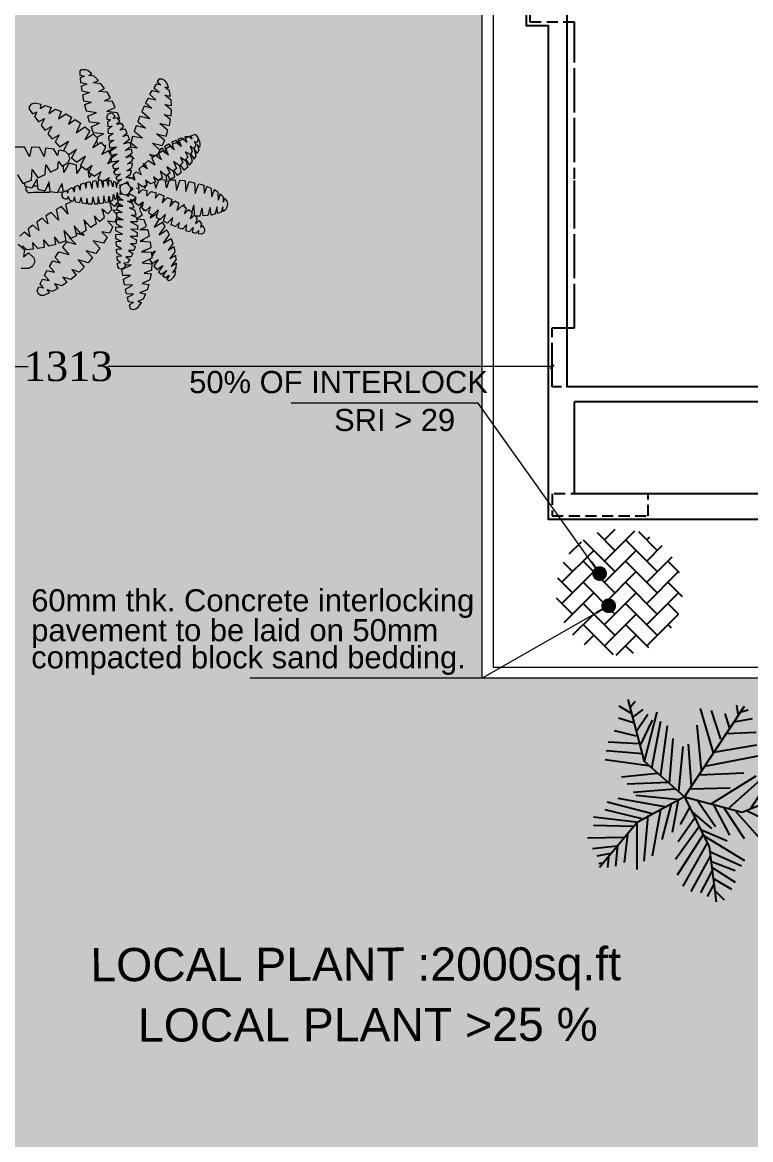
# Model space of a CAD drawing. Header units: centimetres. Extents: x 7997 to 116674, y 1017 to 13844.
# Drawn here: x 25352 to 26339, y 9904 to 11420 of the extents above; entities that cross this region are included whole.
import ezdxf
from ezdxf.enums import TextEntityAlignment as Align

# ---------------------------------------------------------------- set-up
doc = ezdxf.new("R2010")
doc.units = ezdxf.units.CM
doc.header["$LTSCALE"] = 200
doc.header["$PDMODE"] = 2
doc.linetypes.add('A-106-Typical Floor Plan$0$HIDDEN', pattern=[0.375, 0.25, -0.125])
doc.linetypes.add('DASHED2', pattern=[0.375, 0.25, -0.125])
for name, color, linetype in [('Border 100x200', 2, 'Continuous'), ('DIM', 11, 'Continuous'), ('LINES', 7, 'Continuous')]:
    doc.layers.add(name, color=color, linetype=linetype)
for name, color, linetype, lineweight in [('FURNITURE', 251, 'Continuous', 5), ('HAT', 8, 'Continuous', 9), ('TEXT', 6, 'Continuous', 18), ('WALL', 3, 'Continuous', 25)]:
    doc.layers.add(name, color=color, linetype=linetype, lineweight=lineweight)
doc.styles.add('ARIAL', font='arial.ttf', dxfattribs={"width": 0.8, "height": 150})
doc.styles.add('T1', font='times.ttf')
doc.styles.add('T2', font='')
doc.styles.get('T2').set_extended_font_data('Elisia')
doc.dimstyles.new('NORMAL', dxfattribs={"dimtxt": 18, "dimasz": 5, "dimexe": 5, "dimexo": 5, "dimgap": 1, "dimtad": 0, "dimdec": 0, "dimdsep": 46, "dimtxsty": 'T2', "dimblk1": 'OBLIQUE', "dimblk2": 'OBLIQUE', "dimsah": 1, "dimcen": 0.09, "dimclrd": 4, "dimclre": 4, "dimclrt": 6, "dimadec": 0, "dimazin": 0, "dimtfac": 1, "dimtdec": 0, "dimtofl": 0, "dimtmove": 1, "dimatfit": 2, "dimldrblk": 'OPEN30', "dimfxl": 0, "dimtolj": 1, "dimtzin": 0, "dimlwd": 5, "dimlwe": 5, "dimarcsym": 0})

# ---------------------------------------------------------------- blocks, each defined once
blk = doc.blocks.new('01-PLOT LAYOUT-selattin')
at = {"layer": 'Defpoints', "color": 0, "linetype": 'DASHED2'}
blk.add_lwpolyline([(3121, 3589.9), (3121, 2304.9), (3151, 2304.9), (3151, 2174.9), (3021, 2174.9), (3021, 2204.9), (2809, 2204.9), (2809, 2044.4), (2393, 2044.4), (2393, 2349.9), (2081, 2349.9), (2081, 2429.9), (2111, 2429.9), (2111, 2844.9)], dxfattribs=at)
blk = doc.blocks.new('04-ROOF FLOOR PLAN-selattin', base_point=(33235.9, 25629.3))
at = {"layer": 'WALL', "ltscale": 150}
for points in [[(33240.9, 25387.3), (33240.9, 24079.3), (32160.9, 24079.3), (32160.9, 24749.3), (32130.9, 24749.3), (32130.9, 24849.3), (32140.9, 24849.3), (32140.9, 24939.3), (32130.9, 24939.3), (32130.9, 25039.3), (32160.9, 25039.3), (32160.9, 25524.3), (32750.9, 25524.3), (32750.9, 25634.3), (33240.9, 25634.3), (33240.9, 25467.3)], [(32785.9, 24114.3), (32785.9, 24259.3), (32185.9, 24259.3), (32185.9, 24774.3), (32155.9, 24774.3), (32155.9, 24824.3), (32165.9, 24824.3), (32165.9, 24964.3), (32155.9, 24964.3), (32155.9, 25014.3), (32185.9, 25014.3), (32185.9, 25499.3), (32775.9, 25499.3), (32775.9, 25609.3), (33215.9, 25609.3), (33215.9, 25467.3)], [(32765.9, 24114.3), (32195.9, 24114.3), (32195.9, 24239.3)], [(32765.9, 24114.3), (32765.9, 24239.3), (32195.9, 24239.3)]]:
    blk.add_lwpolyline(points, dxfattribs=at)
at = {"layer": 'WALL', "color": 8, "linetype": 'A-106-Typical Floor Plan$0$HIDDEN', "ltscale": 0.3}
blk.add_lwpolyline([(33205.9, 25499.3), (33205.9, 25499.3), (33205.9, 25499.3), (33205.9, 25499.3), (33205.9, 25499.3), (33205.9, 25499.3), (33205.9, 24214.3), (33235.9, 24214.3), (33235.9, 24084.3), (33105.9, 24084.3), (33105.9, 24114.3), (32785.9, 24114.3), (32785.9, 24259.3), (32165.9, 24259.3), (32165.9, 24339.3), (32195.9, 24339.3), (32195.9, 24754.3), (32135.9, 24754.3), (32135.9, 24844.3), (32145.9, 24844.3), (32145.9, 24944.3), (32135.9, 24944.3), (32135.9, 25034.3), (32195.9, 25034.3)], dxfattribs=at)
blk.add_lwpolyline([(32295.9, 24114.3), (32165.9, 24114.3), (32165.9, 24084.3), (32295.9, 24084.3)], close=True, dxfattribs=at)
blk = doc.blocks.new('_OBLIQUE')
at = {"color": 0, "linetype": 'ByBlock'}
blk.add_line((-0.5, -0.5), (0.5, 0.5), dxfattribs=at)
blk = doc.blocks.new('*D1456')
at = {"layer": 'Defpoints', "color": 0, "transparency": 16777216}
for p in [(24757.4, 10965.4), (26070.4, 10965.4), (24757.4, 10953.1)]:
    blk.add_point(p, dxfattribs=at)
at = {"layer": 'DIM', "color": 4, "lineweight": 5, "transparency": 16777216}
for p, q in [((24757.4, 10960.4), (24757.4, 10948.1)), ((26070.4, 10960.4), (26070.4, 10948.1)), ((24757.4, 10953.1), (25359.7, 10953.1)), ((26070.4, 10953.1), (25468, 10953.1))]:
    blk.add_line(p, q, dxfattribs=at)
at = {"layer": 'DIM', "color": 4, "lineweight": 5, "transparency": 16777216, "xscale": 5, "yscale": 5, "zscale": 5, "rotation": 180}
blk.add_blockref('_OBLIQUE', (24757.4, 10953.1), dxfattribs=at)
at = {"layer": 'DIM', "color": 4, "lineweight": 5, "transparency": 16777216, "xscale": 5, "yscale": 5, "zscale": 5}
blk.add_blockref('_OBLIQUE', (26070.4, 10953.1), dxfattribs=at)
at = {"layer": 'DIM', "color": 6, "transparency": 16777216, "insert": (25413.9, 10953.1), "char_height": 40, "attachment_point": 5, "style": 'T1'}
blk.add_mtext('\\A1;1313', dxfattribs=at)
blk = doc.blocks.new('_Open30')
at = {"color": 0, "linetype": 'ByBlock', "lineweight": -2}
for p, q in [((-1, 0.27), (0, 0)), ((0, 0), (-1, -0.27)), ((0, 0), (-1, 0))]:
    blk.add_line(p, q, dxfattribs=at)
blk = doc.blocks.new('DOT')
at = {"color": 0, "linetype": 'ByBlock'}
blk.add_line((-0.5, 0), (-1, 0), dxfattribs=at)
at = {"color": 0, "linetype": 'ByBlock', "const_width": 0.5}
blk.add_lwpolyline([(-0.25, 0, 1), (0.25, 0, 1)], format="xyb", close=True, dxfattribs=at)
blk = doc.blocks.new('t4p')
at = {"color": 6, "linetype": 'ByBlock'}
for p, q in [((109, 115.2), (107.7, 110.5)), ((113.9, 115.7), (109, 115.2)), ((109.6, 118.1), (110.6, 121.9)), ((113.9, 115.7), (109.6, 118.1)), ((110.6, 121.9), (113, 123)), ((113, 123), (116.2, 122.4)), ((116.2, 122.4), (119.1, 120.3)), ((118.4, 114.9), (122.1, 115.8)), ((123.8, 112.4), (118.4, 114.9)), ((119.1, 120.3), (122.1, 115.8)), ((17, 106.1), (16, 103.5)), ((16, 103.5), (17.8, 99.3)), ((17, 106.1), (19.7, 107.7)), ((19.7, 107.7), (23.2, 107.9)), ((28.2, 105.8), (23.2, 107.9)), ((26.2, 102.5), (28.2, 105.8)), ((31.7, 104), (26.2, 102.5)), ((37.2, 101), (31.7, 104)), ((107, 107), (105.8, 102.1)), ((114.1, 107.4), (107, 107)), ((107.7, 110.5), (114.1, 107.4)), ((120.5, 106.2), (126.3, 107)), ((127.8, 103.1), (120.5, 106.2)), ((126.3, 107), (123.8, 112.4)), ((129.7, 97.6), (127.8, 103.1)), ((17.8, 99.3), (22.4, 100.2)), ((22.4, 100.2), (19.2, 96.3)), ((19.2, 96.3), (21.6, 91.4)), ((21.6, 91.4), (28.3, 93)), ((28.3, 93), (23.5, 87.8)), ((33.7, 96.3), (37.2, 101)), ((41.1, 98.6), (33.7, 96.3)), ((46.3, 95.2), (41.1, 98.6)), ((42.3, 89.5), (46.3, 95.2)), ((50.3, 92.1), (42.3, 89.5)), ((55.8, 87.6), (50.3, 92.1)), ((105, 97.9), (103.8, 92.1)), ((103.8, 92.1), (111.1, 88.5)), ((112.9, 98.3), (105, 97.9)), ((105.8, 102.1), (112.9, 98.3)), ((122.8, 96.5), (129.7, 97.6)), ((130.7, 93), (122.8, 96.5)), ((132, 86.8), (130.7, 93)), ((146.5, 91.1), (144, 89.1)), ((150.5, 88.6), (146.5, 91.1)), ((147.9, 92.4), (149.9, 93.8)), ((150.5, 88.6), (147.9, 92.4)), ((149.9, 93.8), (152, 92.9)), ((154.4, 90.7), (152, 92.9)), ((-0.3, 80.1), (7.6, 80.3)), ((7.6, 80.3), (11.8, 77.9)), ((23.5, 87.8), (26.1, 82.8)), ((26.1, 82.8), (33.8, 84.4)), ((33.8, 84.4), (28.6, 78.7)), ((51.3, 82), (55.8, 87.6)), ((59, 84.7), (51.3, 82)), ((57.8, 72.2), (64.1, 79.7)), ((64.1, 79.7), (59, 84.7)), ((99.7, 81.1), (98.2, 79.3)), ((101.9, 81.7), (99.7, 81.1)), ((104.1, 80.9), (101.9, 81.7)), ((103.3, 88.4), (102.3, 82.2)), ((102.3, 82.2), (112, 77.5)), ((111.1, 88.5), (103.3, 88.4)), ((106.5, 77.8), (104.1, 80.9)), ((124.8, 86), (132, 86.8)), ((132.4, 82.9), (124.8, 86)), ((132.9, 76.5), (132.4, 82.9)), ((134.9, 78.8), (137.7, 82.3)), ((137.7, 82.3), (144.1, 78.2)), ((139.7, 84.7), (142.2, 87.3)), ((144.1, 78.2), (139.7, 84.7)), ((142.2, 87.3), (147.9, 83.5)), ((144, 89.1), (147.9, 83.5)), ((157.2, 80.9), (153.8, 85.5)), ((153.8, 85.5), (156.9, 83.8)), ((156.1, 87.8), (154.4, 90.7)), ((156.9, 83.8), (156.1, 87.8)), ((157.5, 76.2), (157.2, 80.9)), ((2.4, 68.6), (7.4, 64.7)), ((3.3, 61.3), (2.4, 68.6)), ((7.4, 64.7), (12.8, 69.7)), ((13.7, 74), (11.8, 77.9)), ((12.8, 69.7), (13.7, 74)), ((28.6, 78.7), (32, 73)), ((32, 73), (39.7, 74.9)), ((39.7, 74.9), (34.4, 69.6)), ((34.4, 69.6), (38.2, 63.9)), ((68.1, 75.2), (57.8, 72.2)), ((66, 62.9), (72.6, 69.9)), ((72.6, 69.9), (68.1, 75.2)), ((102, 68.3), (97.3, 65.6)), ((97.8, 72.9), (97.5, 68.7)), ((97.5, 68.7), (102, 68.3)), ((101.1, 75), (97.8, 72.9)), ((98.2, 79.3), (97.9, 75.6)), ((97.9, 75.6), (101.1, 75)), ((104.2, 75.8), (106.5, 77.8)), ((108, 75.6), (104.2, 75.8)), ((105.7, 77.1), (112, 77.5)), ((106.4, 69.4), (110.3, 72.1)), ((111.7, 69.5), (106.4, 69.4)), ((110.3, 72.1), (108, 75.6)), ((113.4, 66), (111.7, 69.5)), ((122.9, 75.5), (132.9, 76.5)), ((132.7, 71), (122.9, 75.5)), ((130.4, 72.3), (133.2, 76.4)), ((130.6, 72), (130.4, 72.3)), ((132.4, 64.9), (132.7, 71)), ((136.4, 63.4), (132.6, 69)), ((133.2, 76.4), (139.4, 72.2)), ((139.4, 72.2), (134.9, 78.8)), ((156.4, 64.4), (151.3, 71.2)), ((151.3, 71.2), (157, 68.1)), ((157.3, 72.8), (152.6, 79)), ((152.6, 79), (157.5, 76.2)), ((157, 68.1), (157.3, 72.8)), ((-2.9, 55.8), (3.3, 61.3)), ((5.7, 61.6), (1.5, 57.4)), ((1.5, 57.4), (1.5, 59.7)), ((12.3, 61), (5.7, 61.6)), ((11.7, 54.2), (12.3, 61)), ((11.7, 54.2), (17, 60.3)), ((23.3, 59.3), (17, 60.3)), ((22.6, 51.5), (23.3, 59.3)), ((22.6, 51.5), (28.3, 58.1)), ((35, 56.4), (28.3, 58.1)), ((38.2, 63.9), (48.5, 66.5)), ((41.9, 59.1), (48.5, 66.5)), ((46, 53.6), (41.9, 59.1)), ((75.8, 65.9), (66, 62.9)), ((73.3, 53), (79.9, 60.4)), ((79.9, 60.4), (75.8, 65.9)), ((96.8, 58.2), (96.6, 53.8)), ((102.1, 61.1), (96.8, 58.2)), ((97.3, 65.6), (96.9, 61.6)), ((96.9, 61.6), (102.1, 61.1)), ((100.2, 60), (100.3, 61.2)), ((109, 62.9), (113.4, 66)), ((114.6, 63), (109, 62.9)), ((110.2, 62.9), (110.2, 63.7)), ((111.2, 56), (116, 58.9)), ((116, 58.9), (114.6, 63)), ((122.5, 64.3), (132.4, 64.9)), ((132, 60.2), (122.5, 64.3)), ((125.5, 64), (125.7, 64.5)), ((125.5, 64), (126.5, 62.6)), ((131.3, 54.1), (132, 60.2)), ((132.4, 65.8), (136.4, 63.4)), ((154.4, 56.1), (149.4, 62.7)), ((149.4, 62.7), (155.3, 59.2)), ((155.3, 59.2), (156.4, 64.4)), ((-1.3, 47.5), (3.5, 43.3)), ((3.5, 43.3), (8.7, 48.1)), ((7.1, 40.4), (8.7, 48.1)), ((33.8, 48.4), (35, 56.4)), ((39, 55), (33.8, 48.4)), ((45.4, 52.7), (39, 55)), ((43.5, 42), (45.4, 52.7)), ((43.5, 42), (50.7, 50.4)), ((55.8, 56.6), (46, 53.6)), ((55.8, 56.6), (49.2, 49.5)), ((49.2, 49.5), (49.6, 49.1)), ((56.4, 47.7), (50.7, 50.4)), ((53.9, 37.3), (56.4, 47.7)), ((64, 47.3), (55.7, 44.8)), ((61.9, 44.7), (64, 47.3)), ((83.6, 55.4), (73.3, 53)), ((82.1, 43.7), (87.4, 49.2)), ((87.4, 49.2), (83.6, 55.4)), ((96.5, 51), (96.4, 46.6)), ((96.4, 46.6), (103.3, 46.4)), ((101.7, 53.5), (96.5, 51)), ((103.3, 46.4), (96.5, 42.9)), ((96.6, 53.8), (101.7, 53.5)), ((99.7, 52.6), (99.7, 53.6)), ((102.3, 46.4), (102.9, 46.2)), ((110.9, 48.5), (117.5, 52.2)), ((117.9, 48.6), (110.9, 48.5)), ((116.6, 56.3), (111.2, 56)), ((117.5, 52.2), (116.6, 56.3)), ((118.2, 44.6), (117.9, 48.6)), ((121, 53.4), (131.3, 54.1)), ((130.4, 48.6), (121, 53.4)), ((124, 51.8), (122.8, 53.5)), ((128.8, 42.1), (130.4, 48.6)), ((131.4, 55.6), (131.4, 55.7)), ((131.4, 55.7), (131.6, 55.5)), ((131.6, 55.5), (131.4, 55.6)), ((131.4, 55.2), (131.6, 55.5)), ((140.3, 47.1), (148.3, 42.1)), ((140.3, 47.1), (146.5, 38.7)), ((150.7, 46.9), (144.4, 55.7)), ((144.4, 55.7), (152.6, 51.1)), ((148.3, 42.1), (150.7, 46.9)), ((152.6, 51.1), (154.4, 56.1)), ((174.1, 44.7), (177.9, 45.6)), ((177.9, 45.6), (180.8, 42.9)), ((183.5, 46.7), (180.3, 46.2)), ((180.3, 46.2), (180.8, 42.9)), ((185.5, 45.7), (183.5, 46.7)), ((186.7, 43.7), (185.5, 45.7)), ((11.9, 36.5), (7.1, 40.4)), ((17.9, 42), (11.9, 36.5)), ((16, 33.5), (17.9, 42)), ((27.3, 35.3), (21.6, 29.5)), ((25.2, 27.2), (27.3, 35.3)), ((60.7, 45.4), (53.9, 37.3)), ((66.2, 42.3), (60.7, 45.4)), ((63.8, 31.5), (66.2, 42.3)), ((71.1, 39.4), (63.8, 31.5)), ((64.4, 34.6), (67.6, 35.6)), ((76.5, 35.6), (71.1, 39.4)), ((74.3, 27.4), (76.5, 35.6)), ((89.8, 45.3), (82.1, 43.7)), ((88, 32.6), (93.2, 38.6)), ((93.2, 38.6), (89.8, 45.3)), ((96.5, 42.9), (96.5, 38.8)), ((96.5, 38.8), (103.2, 39)), ((96.6, 35.7), (103.2, 39)), ((96.9, 31.7), (96.6, 35.7)), ((99.5, 37.2), (99.5, 38.9)), ((111.4, 33.8), (118.3, 37.4)), ((111.5, 41.3), (118.2, 44.6)), ((118.3, 41.5), (111.5, 41.3)), ((111.7, 41.3), (111.6, 41.3)), ((118.3, 37.4), (118.3, 41.5)), ((128.8, 42.1), (120.9, 41.9)), ((120.9, 41.9), (127.6, 38.1)), ((122.7, 40.8), (123.6, 42)), ((127.6, 38.1), (125.3, 31.7)), ((135.5, 39.3), (143.8, 34.2)), ((140.7, 30.9), (135.5, 39.3)), ((146.5, 38.7), (143.8, 34.2)), ((149, 35.2), (144.8, 33.1)), ((154.5, 29.7), (149, 35.2)), ((157.2, 38.9), (152.8, 37.1)), ((152.8, 37.1), (154.5, 29.7)), ((161.1, 34.6), (157.2, 38.9)), ((164.2, 41.6), (159.8, 40.1)), ((159.8, 40.1), (161.1, 34.6)), ((168.4, 37.3), (164.2, 41.6)), ((167.4, 42.8), (171.3, 43.8)), ((168.4, 37.3), (167.4, 42.8)), ((171.3, 43.8), (175.2, 39.9)), ((175.2, 39.9), (174.1, 44.7)), ((179.1, 30.5), (177.5, 35.8)), ((177.5, 35.8), (181.1, 32.7)), ((181.1, 32.7), (183.5, 36.1)), ((183.5, 36.1), (182.5, 40)), ((185, 38.2), (182.5, 40)), ((186.7, 41.3), (185, 38.2)), ((186.7, 41.3), (186.7, 43.7)), ((21.6, 29.5), (16, 33.5)), ((30.8, 23.6), (25.2, 27.2)), ((38.2, 31.5), (30.8, 23.6)), ((35.8, 20.7), (38.2, 31.5)), ((48.1, 25.7), (41.4, 17.6)), ((48.1, 25.7), (45.7, 15.4)), ((74.3, 27.4), (79.8, 33.2)), ((76.9, 30.1), (75.4, 31.6)), ((79.8, 33.2), (84.8, 28.8)), ((84.8, 28.8), (82.7, 20.3)), ((82.7, 20.3), (88.3, 25.6)), ((84.6, 22), (83.4, 23.3)), ((88, 32.6), (95.7, 33.6)), ((88.3, 25.6), (92.4, 21.2)), ((93.6, 21.6), (97.3, 26)), ((95.7, 33.6), (97.8, 28.5)), ((103.8, 31.8), (96.9, 31.7)), ((97, 28.1), (103.8, 31.8)), ((97.5, 24.1), (97, 28.1)), ((102.8, 24.4), (97.5, 24.1)), ((102.8, 24.4), (97.7, 21.6)), ((101.6, 31.8), (99.4, 31.3)), ((99.4, 31.3), (99.5, 29.5)), ((101.1, 24.3), (101.9, 23.9)), ((118.1, 33.7), (111.4, 33.8)), ((117.6, 29.4), (112.3, 26.9)), ((112.3, 26.9), (117.2, 26.7)), ((117.2, 26.7), (116.1, 22.3)), ((117.6, 29.4), (118.1, 33.7)), ((117.7, 30.5), (123.4, 26.8)), ((125.3, 31.7), (117.8, 31.1)), ((120.5, 21.1), (123.4, 26.8)), ((129.7, 24.2), (133.9, 27)), ((131.4, 18.6), (129.7, 24.2)), ((131.5, 29.8), (137.8, 25.7)), ((131.5, 29.8), (133.3, 26.6)), ((133.9, 27), (139.6, 21.7)), ((137.6, 29.1), (141.7, 31.5)), ((139.6, 21.7), (137.6, 29.1)), ((138.3, 26.4), (137.8, 25.7)), ((141.7, 31.5), (146.9, 26.1)), ((144.8, 33.1), (146.9, 26.1)), ((168.1, 20.2), (166.3, 25.8)), ((170.5, 22), (166.3, 25.8)), ((166.7, 25.3), (166.7, 24.6)), ((174, 25.1), (170.5, 22)), ((174, 25.1), (172.2, 30.9)), ((176.4, 27.4), (172.2, 30.9)), ((175.9, 17.2), (173.3, 24.5)), ((176.8, 27.9), (175.9, 17.2)), ((179.1, 30.5), (176.4, 27.4)), ((176.9, 28.1), (182.1, 28.2)), ((182.1, 28.2), (184.5, 20.1)), ((185.2, 28.2), (184.5, 20.1)), ((190, 27.7), (185.2, 28.2)), ((192.6, 19.6), (190, 27.7)), ((193.4, 27.4), (192.6, 19.6)), ((197.3, 26.4), (193.4, 27.4)), ((199.6, 19), (197.3, 26.4)), ((200, 25.8), (199.6, 19)), ((203.5, 24.5), (200, 25.8)), ((205.3, 19.2), (203.5, 24.5)), ((205.6, 23.7), (205.3, 19.2)), ((208.2, 22.2), (205.6, 23.7)), ((41.4, 17.6), (35.8, 20.7)), ((45.7, 15.4), (51.4, 12.6)), ((48, 7.6), (49.4, 11.4)), ((53.2, 12.6), (49.4, 11.4)), ((54.4, 7.9), (53.2, 12.6)), ((55.9, 13.3), (54.4, 7.9)), ((59.5, 14.1), (55.9, 13.3)), ((60.9, 8.7), (59.5, 14.1)), ((60.9, 8.7), (62.4, 14.6)), ((66.2, 15.2), (62.4, 14.6)), ((67.2, 9.7), (66.2, 15.2)), ((66.6, 12.8), (67.8, 14.3)), ((67.8, 14.3), (67, 10.3)), ((68.4, 15.4), (67.2, 9.7)), ((67.8, 14.3), (68.2, 14.8)), ((68.1, 14.2), (67.8, 14.3)), ((72, 15.6), (68.4, 15.4)), ((73.1, 8.1), (72, 15.6)), ((74, 12.1), (72.3, 12.7)), ((73.1, 8.1), (74.8, 15.6)), ((78, 15.4), (74.8, 15.6)), ((78.7, 8), (78, 15.4)), ((78.3, 11.1), (79.6, 12)), ((80.4, 15.2), (78.7, 8)), ((83.5, 14.7), (80.4, 15.2)), ((84.3, 7), (83.5, 14.7)), ((86.1, 14.3), (84.3, 7)), ((89.1, 13.5), (86.1, 14.3)), ((89.1, 13.5), (89.5, 7.6)), ((89.3, 10.9), (90.5, 13.4)), ((89.5, 7.6), (90.9, 12.9)), ((92.4, 21.2), (90.5, 13.4)), ((90.5, 13.4), (95.3, 18)), ((91.4, 14.2), (90.9, 14.9)), ((90.9, 12.9), (93.6, 11.7)), ((98.9, 22.2), (93.6, 21.6)), ((93.6, 11.7), (94.1, 5.6)), ((95.3, 18), (98.9, 13.3)), ((96.2, 16.8), (99.8, 16.1)), ((97.7, 21.6), (98.3, 17.7)), ((98.9, 13), (97.9, 7.4)), ((98.3, 17.7), (103.6, 17.8)), ((103.6, 17.8), (98.7, 14.8)), ((98.7, 14.8), (99.2, 11.4)), ((98.9, 13.3), (98.9, 13.2)), ((99.2, 11.4), (104.1, 11.5)), ((99.7, 11.4), (99.5, 11.2)), ((99.6, 9), (104.1, 11.5)), ((99.8, 15.5), (99.7, 17.7)), ((103.4, 11.5), (103.7, 11.3)), ((113.6, 15.2), (108.5, 12.7)), ((108.5, 12.7), (112.4, 12.4)), ((116.1, 22.3), (110.5, 19.6)), ((110.5, 19.6), (115.1, 19.1)), ((112.4, 12.4), (111.5, 10.6)), ((111.5, 10.6), (113.2, 12)), ((114.7, 10.9), (112, 14.4)), ((112.4, 20.5), (112.8, 20.4)), ((113.2, 12), (117.2, 8.9)), ((115.1, 19.1), (113.6, 15.2)), ((116.2, 13.4), (114.7, 10.9)), ((119.7, 17.2), (116, 14.2)), ((116, 14.2), (117.2, 8.9)), ((117.4, 15.4), (117.4, 15.4)), ((124.3, 13.7), (119.7, 17.2)), ((122.9, 14.7), (120.5, 21.2)), ((122.8, 19.4), (127, 22.5)), ((124.3, 13.7), (122.8, 19.4)), ((125.3, 21.2), (124.7, 22.4)), ((124.7, 22.4), (125.9, 21.7)), ((127, 22.5), (131.4, 18.6)), ((143.8, 14.6), (149.3, 9.1)), ((145.4, 7.4), (143.8, 14.6)), ((144.9, 13.5), (144.1, 13.2)), ((145, 9.2), (145.8, 12.5)), ((156.7, 12.9), (151.5, 18.3)), ((153.5, 11.2), (151.5, 18.3)), ((155.5, 14), (152.7, 14)), ((160.7, 15.3), (156.7, 12.9)), ((160.7, 15.3), (158.6, 22.6)), ((164.2, 17.5), (158.6, 22.6)), ((168.1, 20.2), (164.2, 17.5)), ((166.2, 16.2), (165.5, 18.3)), ((166.3, 18.9), (166.2, 16.2)), ((200.3, 4.2), (200.5, 12.1)), ((202.7, 5.9), (200.5, 12.1)), ((205.7, 8.7), (205.9, 14.4)), ((207.4, 10.4), (205.9, 14.4)), ((209.4, 13), (207.4, 10.4)), ((209.5, 19.5), (208.2, 22.2)), ((209.4, 13), (210, 16.1)), ((210, 16.1), (209.5, 19.5)), ((5.3, 1.3), (7.2, 3.2)), ((5.3, 1.3), (5.3, -1.4)), ((7.2, 3.2), (9.9, 3.2)), ((9.9, 3.2), (10.3, 3.2)), ((10.3, 3.2), (12.7, 3)), ((12.7, 3), (15.7, 3.1)), ((15.7, 3.1), (19.4, 3)), ((16.4, -10.3), (17.3, 0.3)), ((24.3, 1.9), (17.3, 0.3)), ((19.4, 3), (23.8, 3.1)), ((23.8, 3.1), (28.8, 2.9)), ((29, -7.5), (24.3, 1.9)), ((28.8, 2.9), (29.7, 2.8)), ((29.7, 2.8), (29, -7.5)), ((36.8, 3.9), (29.7, 2.8)), ((41.8, -5.7), (36.8, 3.9)), ((37.3, 2.9), (40.7, 3)), ((40.7, 3), (42.9, 2.9)), ((41.6, 5.2), (41.7, 7.6)), ((41.6, 5.2), (42.8, 3.1)), ((41.7, 7.6), (43.2, 9.5)), ((41.8, -5.7), (42.9, 3)), ((42.8, 3.1), (46.2, 1.3)), ((46.8, 10.7), (43.2, 9.5)), ((46.2, 1.3), (47.7, 4.2)), ((48, 7.6), (46.8, 10.7)), ((47.7, 4.2), (48.6, 0.3)), ((48.6, 0.3), (52.3, -1.4)), ((52.3, -1.4), (54.1, 3)), ((54.4, -2), (53.2, 0.7)), ((54.4, 1), (53.3, 1)), ((53.9, 2.7), (54.1, 2.7)), ((54.9, -2.5), (54.1, 3)), ((58.3, -3.9), (60.3, 1.2)), ((60.3, 1.2), (61.1, -4.8)), ((79.2, 10.3), (78.4, 10.6)), ((84.6, 8.3), (84.1, 8.5)), ((89.7, 8.4), (89.4, 8.2)), ((94.1, 5.6), (95.4, 10.8)), ((95.4, 10.8), (97.6, 9.3)), ((97.6, 9.3), (98, 3.8)), ((97.9, 7.4), (97.7, 7)), ((99.6, 8.8), (97.9, 7.4)), ((98, 3.8), (99.1, 8.3)), ((98.4, 7.8), (98, 7.9)), ((99.5, 11.2), (98.5, 10.5)), ((99.1, 8.3), (99.8, 7.6)), ((99.5, 11.2), (103.4, 11.2)), ((99.8, 7.6), (99.6, 9)), ((100.9, 9.7), (99.9, 9.4)), ((99.9, 9.4), (99.9, 9.1)), ((100.4, 9.5), (101.3, 10.2)), ((101, 5.7), (101.3, 2.6)), ((103.6, 5.6), (101, 5.7)), ((101.8, 4.9), (101, 4.7)), ((101.3, 2.6), (101, -0.8)), ((101.1, 4.1), (103.6, 5.6)), ((101.3, 10.2), (101.4, 10)), ((101.3, 2.6), (102, 5.6)), ((102.5, 4.9), (102, 5.6)), ((102.3, 5.1), (103.1, 5.3)), ((103.1, 5.3), (103.2, 5.6)), ((103.6, 5.6), (106.7, 6.4)), ((109.5, 8), (106.7, 6.4)), ((106.7, 6.4), (109.1, 5.9)), ((107.2, 6.7), (110, 5)), ((109.1, 5.9), (108.9, 5.6)), ((110, 5), (109.5, 8)), ((117.2, 8.9), (110, 5)), ((110, 5), (111.7, 2.1)), ((111.5, -1.7), (111.8, 1.3)), ((111.6, -1.1), (111.7, 2.1)), ((111.7, 2.1), (114.2, 0)), ((111.9, 1.9), (111.7, 1.7)), ((111.8, 1.3), (111.7, 1.3)), ((114.7, 10.9), (114.6, 10.9)), ((114.6, 10.9), (114.7, 10.9)), ((114.8, 10.8), (114.7, 11.1)), ((115.6, 10.2), (116.8, 10.8)), ((120.2, 0.2), (117.8, -0.2)), ((123.8, 0.9), (119.7, 4.8)), ((120.2, 0.2), (119.7, 4.8)), ((123.8, 0.9), (128.6, 1.9)), ((126, 0), (125.4, -2.5)), ((127.3, -3.1), (126, 0)), ((128.1, 7.3), (128.6, 1.9)), ((132.5, 2.9), (128.1, 7.3)), ((132.5, 2.9), (137.6, 4.4)), ((136.6, 9.9), (140.6, 5.5)), ((137.6, 4.4), (136.6, 9.9)), ((140.6, 5.5), (145.4, 7.4)), ((149.3, 9.1), (153.5, 11.2)), ((156.9, -8.6), (158.2, 2.3)), ((158.2, 2.3), (161.8, -8.1)), ((167.3, -7.5), (167.9, 3.2)), ((167.9, 3.2), (171.3, -6.8)), ((176.6, -5.7), (177.4, 5.4)), ((177.4, 5.4), (181.2, -4.6)), ((186.2, -3), (186.4, 5.5)), ((189.2, -1.9), (186.4, 5.5)), ((193.7, 0.2), (189.2, -1.9)), ((193.7, 0.2), (194, 8.9)), ((196.8, 1.8), (194, 8.9)), ((200.3, 4.2), (196.8, 1.8)), ((205.7, 8.7), (202.7, 5.9)), ((-3.2, -14.9), (2, -5.9)), ((2, -5.9), (10.9, -9.2)), ((3.9, -6.7), (4, -3)), ((11.1, -1), (4, -3)), ((5.3, -1.4), (6.3, -2.4)), ((10.9, -9.2), (11.7, -20)), ((16.4, -10.3), (11.1, -1)), ((12.7, -3.2), (12.3, -3.2)), ((15.7, -3), (12.7, -3.2)), ((17, -3.1), (15.7, -3)), ((26.8, -3.1), (28.8, -3.1)), ((28.8, -3.1), (29.3, -3.1)), ((40.7, -2.8), (40.3, -2.8)), ((40.3, -2.9), (42, -2.9)), ((42.2, -2.9), (40.7, -2.8)), ((42, -2.9), (42.2, -2.9)), ((54, -1.4), (54.5, -1.3)), ((54.4, -2), (54.6, -0.5)), ((54.9, -2.5), (58.3, -3.9)), ((61.1, -4.8), (64.8, -6.1)), ((64.8, -6.1), (66.5, -0.7)), ((66.5, -0.7), (67, -6.6)), ((67, -6.6), (70.4, -7.5)), ((70.4, -7.5), (72.5, -0.2)), ((72.5, -0.2), (73.3, -7.9)), ((73.3, -7.9), (76.4, -8.4)), ((76.4, -8.4), (78.1, -1.2)), ((78.8, -8.6), (78.1, -1.2)), ((81.1, -8.7), (78.6, -10.3)), ((78.6, -10.3), (81.7, -17.7)), ((82, -8.7), (78.8, -8.6)), ((83.7, -1.3), (82, -8.7)), ((83.6, -7.2), (82.1, -8.1)), ((82.3, -7.1), (84.3, -6.5)), ((83.9, -3.2), (82.8, -5.1)), ((83.6, -7.2), (84.5, -7.8)), ((83.7, -1.3), (84.6, -8.8)), ((84.6, -8.8), (87.7, -8.6)), ((85.8, -8.7), (89.9, -11.4)), ((87.7, -8.6), (88.8, -2.8)), ((89.9, -11.4), (88, -7)), ((88.6, -4), (88.9, -3.8)), ((89.5, -8.4), (88.8, -2.8)), ((89.3, -11), (89.7, -10.9)), ((92.3, -7.7), (89.5, -8.4)), ((93.5, -1.9), (92.3, -7.7)), ((93.7, -2.9), (93.4, -2.7)), ((94.3, -7.3), (93.5, -1.9)), ((96.6, -6.4), (94.3, -7.3)), ((97.6, -1), (96.6, -6.4)), ((96.9, -4.8), (100, -8.2)), ((97.9, -8.7), (96.9, -11.7)), ((97.6, -1), (98.1, -5.7)), ((97.9, -8.7), (102.7, -9.6)), ((98.1, -5.7), (99, -5.2)), ((98.6, -6.5), (99, -5.2)), ((102.7, -9.6), (98.6, -6.5)), ((100, -8.2), (99.4, -9)), ((99.9, -7.5), (100, -8.2)), ((100, -8.2), (100.2, -7.7)), ((100, -8.2), (101.8, -8.9)), ((100.4, -9.2), (100, -8.2)), ((100.4, -3.7), (101, -0.8)), ((100.4, -3.7), (102.9, -4)), ((102.9, -4), (100.7, -2.2)), ((101, -0.8), (101.3, -3.8)), ((101.3, -3.8), (101.4, -3.8)), ((101.4, -3.8), (102, -3.3)), ((102.3, -9.3), (102.4, -9.4)), ((102.4, -9.4), (102.5, -9.4)), ((102.7, -3.8), (102.6, -4)), ((105.9, -5.3), (102.9, -4)), ((108.3, -5.2), (105.9, -5.3)), ((105.9, -5.3), (108.6, -7.2)), ((109.4, -4.3), (106.4, -5.7)), ((108.7, -6.4), (106.6, -5.6)), ((108.3, -5.2), (108.2, -4.9)), ((108.6, -7.2), (109.4, -4.3)), ((109.3, -4.6), (109.2, -4.4)), ((111.5, -1.7), (109.4, -4.3)), ((110.8, -11.7), (110.1, -10)), ((110.1, -10), (111.7, -11.5)), ((114.2, 0), (111.5, -1.7)), ((111.5, -1.2), (111.6, -1.1)), ((111.7, -11.5), (116.1, -9)), ((114.7, -12.4), (113.4, -10.5)), ((114.2, -13.9), (116.1, -9)), ((120.1, -0.8), (117.8, -0.2)), ((119, -5.2), (120.1, -0.8)), ((123.7, -1.9), (119, -5.2)), ((128.3, -3.4), (123.7, -1.9)), ((127, -8.6), (128.3, -3.4)), ((132, -4.8), (127, -8.6)), ((127.9, -4.7), (128.9, -7.1)), ((136.9, -6.9), (132, -4.8)), ((135.1, -12), (136.9, -6.9)), ((139.8, -8.3), (135.1, -12)), ((135.7, -6.4), (137.2, -0.3)), ((136.7, -2.3), (138.1, -2.8)), ((137.2, -0.3), (140.3, -8.5)), ((144.2, -10.7), (139.8, -8.3)), ((140.2, -8.2), (140.2, -8.6)), ((146.9, -8.8), (140.3, -8.5)), ((141.6, -8.6), (141.2, -9.2)), ((141.7, -17.6), (144.2, -10.7)), ((148.2, -0.8), (146.9, -8.8)), ((148.7, -7), (147.2, -6.4)), ((147.5, -13.1), (148.7, -7)), ((150.8, -8.8), (148.2, -0.8)), ((152.4, -9), (149.2, -13.9)), ((150.8, -8.8), (156.9, -8.6)), ((156.4, -11.3), (152.4, -9)), ((154.9, -17.8), (156.4, -11.3)), ((167.3, -7.5), (161.8, -8.1)), ((171.3, -6.8), (176.6, -5.7)), ((181.2, -4.6), (186.2, -3)), ((11.7, -20), (17.3, -11.5)), ((17.3, -11.5), (24.8, -14.8)), ((24.8, -14.8), (25.6, -24.8)), ((25.6, -24.8), (30.3, -17.2)), ((30.3, -17.2), (37.6, -21)), ((37.6, -21), (38.5, -28.1)), ((44, -16.9), (43.4, -24.1)), ((49.4, -26.2), (44, -16.9)), ((57.2, -15.9), (56.8, -24.1)), ((61.4, -22.7), (57.2, -15.9)), ((66.2, -19.4), (60.9, -23.4)), ((62.3, -22.4), (61.4, -22.7)), ((66.2, -19.4), (72.8, -24.2)), ((68.7, -20), (67.6, -20.4)), ((69.5, -11.6), (68.7, -20)), ((74.8, -13.1), (69.4, -16.8)), ((69.4, -16.8), (72.8, -24.2)), ((72, -15), (69.5, -11.6)), ((74.8, -13.1), (81.7, -17.7)), ((94.6, -20.3), (93.6, -24.1)), ((94.4, -16.4), (95.4, -16.9)), ((95.1, -17.7), (94.4, -16.4)), ((94.6, -20.3), (99.8, -21.4)), ((96.2, -14.3), (95.1, -17.9)), ((95.1, -17.9), (99.8, -21.4)), ((95.4, -18.2), (96.8, -20.8)), ((96.2, -14.3), (101.4, -15.3)), ((96.9, -11.7), (101.4, -15.3)), ((106.9, -11.4), (110.8, -11.7)), ((106.9, -11.4), (111.7, -14.6)), ((108, -18.1), (113.1, -21.6)), ((112.6, -18.5), (108, -18.1)), ((111.8, -19.6), (110.4, -19.8)), ((111.1, -20.3), (111.8, -19.6)), ((111.7, -14.6), (112.6, -18.5)), ((113.1, -21.6), (113.7, -25.9)), ((114.2, -13.9), (117.4, -17.2)), ((117.4, -17.2), (122.5, -14.3)), ((120.2, -19.8), (122.5, -14.3)), ((124, -23.2), (120.2, -19.8)), ((128.9, -20), (124, -23.2)), ((128.3, -21.2), (124.5, -25.7)), ((128.9, -20), (126.4, -25.2)), ((147.8, -12.9), (141.7, -17.6)), ((151.7, -15.5), (147.8, -12.9)), ((148.8, -22.1), (151.7, -15.5)), ((154.7, -17.5), (148.8, -22.1)), ((158.4, -20.4), (154.7, -17.5)), ((155.4, -27.3), (158.4, -20.4)), ((159.4, -13.2), (155.9, -18.5)), ((163.2, -16), (159.4, -13.2)), ((161.6, -23), (163.2, -16)), ((166.4, -18.4), (162.6, -23.9)), ((169.9, -21.6), (166.4, -18.4)), ((167.8, -29.1), (169.9, -21.6)), ((9.1, -33.2), (4.1, -43)), ((11, -43), (9.1, -33.2)), ((23.9, -33.2), (19.3, -42.3)), ((25.4, -41.7), (23.9, -33.2)), ((37.4, -34.1), (33.7, -40.5)), ((38.8, -39.6), (37.4, -34.1)), ((38.5, -28.1), (42.1, -23.3)), ((42.1, -23.3), (48.1, -26.8)), ((48.1, -26.8), (49.9, -30.7)), ((49.9, -30.7), (49.1, -34.9)), ((56.8, -24.1), (49.4, -26.2)), ((56.7, -27.2), (51.8, -31.3)), ((51.8, -31.3), (56.8, -40.5)), ((56.7, -27.2), (65.7, -33.2)), ((65.7, -33.2), (60.9, -23.4)), ((92.9, -27.6), (88.7, -25.5)), ((88.7, -25.5), (92.9, -33.1)), ((92.9, -27.5), (92.1, -31.3)), ((92.1, -31.3), (98.3, -35.5)), ((92.9, -33.1), (92.1, -34.4)), ((94.7, -33.1), (92.7, -32.9)), ((92.9, -27.5), (99.8, -28.7)), ((93.6, -24.1), (99.8, -28.7)), ((95.9, -28), (96.7, -26.4)), ((107.1, -31.8), (113.4, -36.3)), ((113.8, -32.8), (107.1, -31.8)), ((107.4, -31.9), (107.2, -32)), ((108.8, -25.3), (113.8, -28.6)), ((113.7, -25.9), (108.8, -25.3)), ((112.9, -32.7), (110.9, -34.5)), ((113.8, -28.6), (113.8, -32.8)), ((115.4, -30.5), (113.8, -30.7)), ((113.8, -32), (115.4, -30.5)), ((124.5, -25.7), (126.5, -25.3)), ((125.5, -25.5), (125.7, -24.2)), ((126.4, -25.3), (126.3, -25.3)), ((126.4, -25.2), (130.2, -28.4)), ((130.2, -28.4), (136.6, -24)), ((131, -35.1), (134.5, -31.6)), ((131, -35.1), (136.9, -33.5)), ((133, -33.1), (134.3, -34.2)), ((133.6, -30.9), (136.6, -24)), ((137.4, -33.8), (133.6, -30.9)), ((143.2, -29.2), (137.4, -33.8)), ((138.2, -33.2), (138.7, -33)), ((138.7, -33), (139.1, -32.4)), ((138.7, -33), (141.9, -38.7)), ((143.2, -29.2), (140.2, -35.8)), ((150.3, -33.7), (144.2, -38.4)), ((150.3, -33.7), (147.7, -40.6)), ((161.6, -22.9), (155.4, -27.3)), ((165.1, -26.2), (161.6, -22.9)), ((162.6, -31.4), (165.1, -26.2)), ((167.1, -28.2), (162.6, -31.4)), ((170.2, -31.8), (167.1, -28.2)), ((167.7, -37.2), (170.2, -31.8)), ((168, -29.2), (171.8, -23.5)), ((171.8, -23.5), (174.7, -27.1)), ((174.7, -27.1), (172.7, -34.9)), ((172.7, -35), (176.5, -29.6)), ((176.5, -29.6), (178.5, -33.1)), ((178.5, -33.1), (176.5, -40.6)), ((4.1, -43), (-5.4, -43.1)), ((19.3, -42.3), (11, -43)), ((33.7, -40.5), (25.4, -41.7)), ((35.1, -48.1), (39.7, -43.1)), ((45.8, -38.1), (38.8, -39.6)), ((39.7, -43.1), (48.9, -48.7)), ((43.7, -39.1), (44.4, -38.4)), ((48.9, -48.7), (43.7, -39.1)), ((49.1, -34.9), (45.8, -38.1)), ((48.9, -35.1), (56.8, -40.5)), ((82.5, -47.2), (73.5, -41.7)), ((73.5, -41.7), (78.6, -51.3)), ((77.1, -48.7), (78.6, -45)), ((78.8, -45), (78.6, -45)), ((89.3, -38.7), (82.5, -34.9)), ((82.5, -34.9), (86.7, -42)), ((86.7, -42), (82.5, -47.2)), ((82.9, -35.1), (82.8, -35.4)), ((84.8, -44.4), (86.7, -44.1)), ((86.7, -44.1), (85.5, -43.5)), ((91.5, -35.2), (89.3, -38.7)), ((89.5, -38.4), (95.3, -42.4)), ((90.2, -46.1), (90.6, -41.8)), ((90.6, -41.8), (97.5, -42.7)), ((91.1, -38.2), (91.6, -34.3)), ((91.1, -38.2), (97.5, -42.7)), ((91.6, -34.3), (98.3, -35.5)), ((106.3, -39), (112.4, -43.2)), ((112.9, -40.2), (106.3, -39)), ((108, -40.2), (108, -39.3)), ((110, -39.7), (110.6, -42)), ((112.4, -43.2), (111.6, -47)), ((111.7, -42.7), (118.5, -41.6)), ((112.1, -46.8), (118.5, -41.6)), ((113.4, -36.3), (112.9, -40.2)), ((141.9, -38.7), (134.1, -46)), ((134.1, -46), (144.1, -43.6)), ((140.2, -35.8), (144.2, -38.4)), ((140.5, -36.4), (140.6, -36.1)), ((141.5, -36.7), (141.1, -37.3)), ((141.2, -39.3), (143.9, -41.2)), ((143.9, -41.2), (147.2, -36)), ((146.5, -49.1), (144.1, -43.6)), ((148.8, -34.9), (146.9, -43.1)), ((146.9, -43.1), (150.9, -45.4)), ((147.7, -40.6), (151.7, -43)), ((150.9, -45.4), (153.4, -41.7)), ((156.3, -39.3), (151.7, -43)), ((154.3, -44.6), (156.3, -39.3)), ((158.5, -46.7), (154.3, -44.6)), ((154.8, -44.8), (154.3, -47.4)), ((158.3, -49.2), (161, -44.6)), ((158.5, -46.7), (163.2, -43)), ((162, -43.9), (160.7, -50.3)), ((161.4, -48.2), (163.2, -43)), ((172.4, -34.4), (167.7, -37.2)), ((174.6, -37.8), (172.4, -34.4)), ((172.4, -42.8), (174.6, -37.8)), ((176.3, -40.3), (172.4, -42.8)), ((178.2, -44), (176.3, -40.3)), ((179.7, -35.5), (176.5, -40.6)), ((176.8, -47.7), (178.2, -44)), ((181.2, -39.2), (179.7, -35.5)), ((179.8, -44.6), (181.2, -39.2)), ((181.9, -41.4), (179.8, -44.6)), ((182.5, -44.8), (181.9, -41.4)), ((182, -47.9), (182.5, -44.8)), ((27.9, -56.4), (32.2, -51.2)), ((31.9, -63.9), (27.9, -56.4)), ((32.2, -51.2), (39.3, -55.2)), ((39.3, -55.2), (35.1, -48.1)), ((74.1, -55.8), (65.4, -49.9)), ((70.5, -59.1), (65.4, -49.9)), ((84.5, -55.8), (74, -57.2)), ((78.6, -51.3), (74.1, -55.8)), ((84.5, -55.8), (77.5, -52.4)), ((89, -60.5), (89.2, -56.4)), ((89.2, -56.4), (94.4, -56.7)), ((89.5, -53.1), (89.8, -48.7)), ((89.5, -53.1), (94.4, -56.7)), ((89.8, -48.7), (95, -49.3)), ((95, -49.3), (90.2, -46.1)), ((104.1, -53.2), (108.4, -56.7)), ((109.3, -54.3), (104.1, -53.2)), ((104.7, -45.8), (110.7, -50.4)), ((111.6, -47), (104.7, -45.8)), ((105.8, -53.6), (105.7, -54.5)), ((108.4, -56.7), (106.5, -60.5)), ((110.7, -50.4), (109.3, -54.3)), ((114, -53.1), (112.1, -46.8)), ((124.1, -51.2), (114, -53.1)), ((124.1, -51.2), (115.8, -58.3)), ((146.5, -49.1), (138.4, -55.8)), ((138.4, -55.8), (148, -53.3)), ((148, -53.3), (150, -59.1)), ((154.3, -47.4), (158.3, -49.2)), ((160.7, -50.3), (164.5, -51.4)), ((165.1, -49.9), (161.4, -48.2)), ((164.5, -51.4), (165.7, -49.4)), ((169.4, -46.5), (165.1, -49.9)), ((167.1, -52.3), (168, -47.6)), ((170.2, -52.8), (167.1, -52.3)), ((169.4, -46.5), (167.8, -51.1)), ((167.8, -51.1), (171.5, -52.6)), ((170.6, -52.2), (170.2, -52.8)), ((171.5, -52.6), (174.7, -50.3)), ((172.4, -53.1), (172.7, -51.7)), ((173.8, -53.2), (172.4, -53.1)), ((174.7, -50.3), (173.7, -53.5)), ((173.7, -53.5), (176.9, -54.6)), ((179.4, -46.3), (176.8, -47.7)), ((179, -53.9), (176.9, -54.6)), ((180.4, -52), (179, -53.9)), ((180.7, -49.7), (179.4, -46.3)), ((180.4, -52), (180.7, -49.7)), ((180.8, -50.9), (180.4, -51.3)), ((182, -47.9), (180.8, -50.9)), ((21, -65), (24.7, -60.2)), ((24.5, -71.9), (21, -65)), ((24.7, -60.2), (31.9, -63.9)), ((48.9, -65.9), (55.6, -70.8)), ((52.1, -73.1), (48.9, -65.9)), ((55.6, -70.8), (61.2, -66.9)), ((56.7, -57.3), (65.6, -63.3)), ((61.2, -66.9), (56.7, -57.3)), ((65.6, -63.3), (70.5, -59.1)), ((70.3, -68), (68.5, -74.2)), ((80.4, -66.7), (70.3, -68)), ((71.8, -63.3), (74, -57.2)), ((71.8, -63.3), (80.4, -66.7)), ((88.6, -67.8), (88.8, -63.5)), ((91.5, -70.3), (88.6, -67.8)), ((88.8, -63.5), (93.4, -63.8)), ((93.4, -63.8), (89, -60.5)), ((93.3, -63.8), (93.3, -63.8)), ((97.6, -65.6), (101, -68.8)), ((97.6, -65.6), (102.7, -66.4)), ((99.2, -67.2), (102.3, -66.8)), ((104.9, -63.2), (100.9, -59.5)), ((106.5, -60.5), (100.9, -59.5)), ((104.1, -60.6), (101.7, -59.6)), ((102.3, -66.8), (102.4, -66.4)), ((102.7, -66.4), (104.9, -63.2)), ((103.6, -62.1), (104.1, -60.6)), ((117.7, -64), (115.8, -58.3)), ((127.3, -61.6), (117.7, -64)), ((119.3, -68.3), (127.3, -61.6)), ((150, -59.1), (141.7, -66.1)), ((141.7, -66.1), (151.5, -64.1)), ((151.5, -64.1), (152.6, -70.2)), ((9.2, -81.1), (12.3, -76.7)), ((12.3, -76.7), (16.8, -78.6)), ((14.7, -73.6), (18.3, -68.5)), ((14.7, -73.6), (16.8, -78.6)), ((18.3, -68.5), (24.5, -71.9)), ((29, -76.9), (35.8, -81.2)), ((31.4, -83), (29, -76.9)), ((35.8, -81.2), (41.5, -78.8)), ((38.9, -71.6), (46.1, -76.4)), ((41.5, -78.8), (38.9, -71.6)), ((46.1, -76.4), (52.1, -73.1)), ((65.4, -85.8), (66.9, -79.6)), ((66.9, -79.6), (77.4, -77.8)), ((68.5, -74.2), (77.4, -77.8)), ((88.4, -70.5), (88.1, -74.2)), ((89.3, -76.2), (88.1, -74.2)), ((88.1, -79), (98.6, -77.5)), ((88.1, -79), (96.5, -82.8)), ((91.5, -70.3), (88.4, -70.5)), ((89.3, -76.2), (91.4, -77.1)), ((91.3, -70.2), (91.3, -70.4)), ((93.8, -76.6), (91.4, -77.1)), ((96.5, -74), (93.8, -76.6)), ((94.5, -71.6), (96.5, -74)), ((98.4, -72), (94.5, -71.6)), ((101, -68.8), (98.4, -72)), ((98.6, -77.5), (100.8, -71.4)), ((100.8, -71.4), (99.3, -70.8)), ((121.6, -73.8), (119.3, -68.3)), ((121.6, -73.8), (131.6, -71.4)), ((123.5, -78.6), (131.6, -71.4)), ((126, -84), (123.5, -78.6)), ((152.6, -70.2), (146.1, -75.3)), ((146.1, -75.3), (153.2, -73.9)), ((153.2, -73.9), (153.6, -80)), ((9.2, -81.1), (9.4, -84.3)), ((9.4, -84.3), (11.6, -86.8)), ((11.6, -86.8), (15.2, -87.8)), ((15.2, -87.8), (21, -86.4)), ((20, -82.1), (25.1, -85.1)), ((21, -86.4), (20, -82.1)), ((25.1, -85.1), (31.4, -83)), ((63.4, -95.4), (64.4, -89.5)), ((64.4, -89.5), (72.3, -88.2)), ((65.4, -85.8), (72.3, -88.2)), ((93.7, -88.9), (85.6, -89.7)), ((85.6, -89.7), (91.8, -92.5)), ((96.5, -82.8), (93.7, -88.9)), ((133.6, -81.8), (126, -84)), ((127.5, -87.2), (133.6, -81.8)), ((130.1, -92.1), (127.5, -87.2)), ((130.1, -92.1), (137.8, -90.2)), ((137.8, -90.2), (131.9, -95.7)), ((153.6, -80), (146.9, -85.5)), ((146.9, -85.5), (153.7, -84.4)), ((153.3, -89.9), (147.1, -94.9)), ((153.7, -84.4), (153.3, -89.9)), ((61.9, -104.7), (62.5, -99.7)), ((62.5, -99.7), (70.3, -98.1)), ((70.3, -98.1), (63.4, -95.4)), ((88.3, -98.2), (80, -99.2)), ((80, -99.2), (85.7, -102.2)), ((85.7, -102.2), (82.1, -106.9)), ((91.8, -92.5), (88.3, -98.2)), ((131.9, -95.7), (134.3, -99.7)), ((134.3, -99.7), (141.2, -97.9)), ((135.9, -102.6), (141.2, -97.9)), ((147.1, -94.9), (152.8, -93.8)), ((151.7, -99.3), (147.2, -103.1)), ((152.8, -93.8), (151.7, -99.3)), ((61.1, -113), (61.4, -108.2)), ((65.3, -114.9), (61.1, -113)), ((61.4, -108.2), (68.2, -107.1)), ((61.9, -104.7), (68.2, -107.1)), ((82.1, -106.9), (74.4, -107.8)), ((74.4, -107.8), (79.5, -110.2)), ((79.5, -110.2), (75.4, -114.6)), ((138.2, -106.3), (135.9, -102.6)), ((143.1, -105.3), (138.2, -106.3)), ((139.5, -108.6), (143.1, -105.3)), ((141.5, -111.5), (139.5, -108.6)), ((141.5, -111.5), (144, -111.7)), ((144, -111.7), (146.9, -110.2)), ((149.3, -107.4), (146.9, -110.2)), ((147.2, -103.1), (150.9, -102.7)), ((150.9, -102.7), (149.3, -107.4)), ((60.6, -119.7), (60.8, -115.9)), ((60.6, -119.7), (62.4, -121.4)), ((60.8, -115.9), (65.3, -114.9)), ((62.4, -121.4), (65.4, -121.7)), ((68.8, -120.6), (65.4, -121.7)), ((72.8, -117.2), (68.8, -120.6)), ((75.4, -114.6), (69.7, -115.4)), ((69.7, -115.4), (72.8, -117.2))]:
    blk.add_line(p, q, dxfattribs=at)
blk = doc.blocks.new('*U1398')
for p, q in [((-10.186, 53.64), (-13.084, 55.962)), ((0, 0), (-10.5, 57)), ((-9.099, 51.782), (-6.563, 55.962)), ((-8.737, 47.138), (-17.069, 52.711)), ((-7.65, 43.423), (-2.578, 49.46)), ((-5.839, 35.992), (4.667, 48.067)), ((-7.288, 39.707), (-21.778, 46.673)), ((-5.114, 27.632), (10.463, 46.673)), ((-5.114, 28.097), (-24.676, 40.636)), ((-2.941, 16.486), (8.652, 37.85)), ((27, 9), (48, 36)), ((27.127, 9.056), (31.112, 35.992)), ((44.153, 36.456), (45.239, 32.741)), ((-3.665, 19.273), (-27.574, 35.527)), ((16.259, 5.805), (23.142, 31.348)), ((22.055, 7.198), (27.489, 32.277)), ((31.836, 30.883), (32.561, 16.486)), ((35.096, 32.741), (37.27, 22.524)), ((38.719, 34.134), (41.979, 28.561)), ((43.791, 29.954), (51.036, 30.883)), ((-31.5, 4.5), (-52.5, 25.5)), ((-48.585, 21.131), (-49.309, 29.026)), ((-43.513, 28.561), (-42.427, 15.558)), ((-38.442, 26.239), (-34.819, 7.663)), ((-35.544, 28.097), (-24.314, 3.947)), ((-14.533, 2.09), (-30.834, 25.31)), ((-24.314, 23.917), (-2.941, 13.7)), ((-1.129, 6.734), (9.014, 26.704)), ((3.942, 1.625), (11.187, 24.381)), ((10.101, 3.483), (17.708, 26.239)), ((40.53, 25.775), (48.862, 24.846)), ((-47.498, 19.737), (-55.83, 18.344)), ((36.183, 19.737), (48.137, 17.88)), ((-40.615, 13.7), (-55.105, 10.913)), ((-20.691, 13.7), (-1.129, 4.876)), ((29.662, 12.307), (48.137, 6.269)), ((33.285, 16.486), (48.862, 10.913)), ((-33.37, 6.269), (-52.207, 5.34)), ((0, 0), (27, 9)), ((24.229, 7.663), (46.688, 1.625)), ((-28.299, 3.483), (-47.86, -5.805)), ((-21.416, 3.018), (-38.079, -8.128)), ((0, 0), (-31.5, 4.5)), ((-15.982, 2.09), (-30.11, -9.521)), ((0, 0), (-22.5, -19.5)), ((-6.563, 1.161), (-21.416, -8.128)), ((0, 0), (18, -22.5)), ((6.478, 1.625), (26.04, -8.592)), ((11.187, 3.483), (30.749, -5.805)), ((18.07, 5.805), (35.096, -3.483)), ((-6.563, -5.805), (-19.967, -9.985)), ((-4.752, -3.483), (-3.665, -14.629)), ((2.493, -3.019), (-1.491, -20.202)), ((1.769, -2.555), (24.229, -9.521)), ((-13.446, -11.378), (-8.737, -32.741)), ((-9.461, -8.592), (-6.201, -23.453)), ((5.029, -6.27), (2.131, -25.775)), ((9.014, -11.378), (3.58, -35.992)), ((7.565, -9.056), (32.198, -14.629)), ((-17.431, -15.094), (-42.789, -18.809)), ((-15.257, -12.772), (-30.11, -12.772)), ((-17.069, -15.094), (-12.721, -40.172)), ((14.085, -16.951), (6.478, -40.172)), ((12.274, -15.094), (36.907, -18.809)), ((-24.314, -21.596), (-42.427, -22.06)), ((-22.5, -19.5), (-37.5, -45)), ((-20.691, -18.345), (-17.793, -44.352)), ((18.07, -22.524), (8.289, -45.745)), ((16.259, -19.738), (36.183, -22.989)), ((18, -22.5), (27, -52.5)), ((18.433, -22.524), (40.53, -29.026)), ((-28.299, -29.026), (-42.789, -31.348)), ((-26.849, -26.24), (-40.253, -25.775)), ((-25.038, -23.918), (-22.865, -45.281)), ((19.157, -25.311), (38.719, -33.206)), ((-30.834, -34.135), (-42.427, -35.528)), ((-29.023, -30.884), (-27.936, -43.887)), ((20.244, -30.419), (15.897, -44.816)), ((21.331, -32.741), (39.081, -40.636)), ((-34.457, -39.708), (-40.978, -42.494)), ((-32.646, -36.921), (-31.921, -44.352)), ((22.78, -37.85), (19.519, -48.532)), ((22.78, -38.314), (34.372, -44.816)), ((24.591, -45.745), (23.142, -50.854)), ((24.591, -43.423), (30.749, -47.603)), ((26.764, -49.925), (28.213, -50.854))]:
    blk.add_line(p, q)

msp = doc.modelspace()

# ---------------------------------------------------------------- hatches: boundary and pattern name
at = {"layer": 'Border 100x200'}
h = msp.add_hatch(dxfattribs=at)
h.set_pattern_fill('AR-HBONE', color=8, scale=0.2)
h.set_pattern_definition([(45, (-354.343, 3332.53), (0, 28.73682), [60.96, -20.32]), (135, (-339.975, 3346.897), (3e-15, 28.73682), [60.96, -20.32])])
edge = h.paths.add_edge_path()
edge.add_arc((26161.5356, 10647.1226), 85.6844, 0, 360)
at = {"layer": 'DIM', "linetype": 'Continuous'}
h = msp.add_hatch(dxfattribs=at)
h.set_pattern_fill('GRASS', color=8, scale=3)
edge = h.paths.add_edge_path()
edge.add_line((26081.774, 8924.3622), (26081.774, 9319.5905))
edge.add_arc((26540.3791, 9273.9449), 460.8711, 90, 174.3159862, ccw=False)
edge.add_line((26540.3791, 9734.8159), (26540.3791, 10530.3622))
edge.add_line((26540.3791, 10530.3622), (25975.3791, 10530.3622))
edge.add_line((25975.3791, 10530.3622), (25975.3791, 11664.8622))
edge.add_line((25975.3791, 11664.8622), (25815.3791, 11664.8622))
edge.add_line((25815.3791, 11664.8622), (25815.3791, 12458.3622))
edge.add_line((25815.3791, 12458.3622), (27260.3791, 12458.3622))
edge.add_line((27260.3791, 12458.3622), (27260.3791, 10530.3622))
edge.add_line((27260.3791, 10530.3622), (26720.3791, 10530.3622))
edge.add_line((26720.3791, 10530.3622), (26720.3791, 9734.8159))
edge.add_line((26720.3791, 9734.8159), (27420.3791, 9734.8159))
edge.add_line((27420.3791, 9734.8159), (27420.3791, 13035.3622))
edge.add_line((27420.3791, 13035.3622), (24777.3791, 13035.3622))
edge.add_line((24777.3791, 13035.3622), (24777.3791, 8924.3622))
edge.add_line((24777.3791, 8924.3622), (26081.774, 8924.3622))

# ---------------------------------------------------------------- linework, layer by layer
at = {"layer": 'HAT', "color": 8}
for points in [[(26081.774, 8924.3622), (26081.774, 9319.5905, -0.385446785), (26540.3791, 9734.8159), (26540.3791, 10530.3622), (25975.3791, 10530.3622), (25975.3791, 11664.8622), (25815.3791, 11664.8622), (25815.3791, 12458.3622), (27260.3791, 12458.3622), (27260.3791, 10530.3622), (26720.3791, 10530.3622), (26720.3791, 9734.8159), (27420.3791, 9734.8159), (27420.3791, 13035.3622), (24777.3791, 13035.3622), (24777.3791, 8924.3622), (26081.774, 8924.3622)], [(27420.3791, 9719.8159), (26705.3791, 9719.8159), (26705.3791, 10545.3622), (27245.3791, 10545.3622), (27245.3791, 12443.3622), (25830.3791, 12443.3622), (25830.3791, 11679.8622), (25990.3791, 11679.8622), (25990.3791, 10545.3622), (26555.3791, 10545.3622), (26555.3791, 9719.5635, 0.39466166), (26096.774, 9318.8397), (26096.774, 8924.3622)]]:
    msp.add_lwpolyline(points, format="xyb", dxfattribs=at)

# ---------------------------------------------------------------- block references
at = {"linetype": 'Continuous', "xscale": -2.54, "yscale": 2.54, "zscale": 2.54, "rotation": 336.9952902632941}
msp.add_blockref('*U1398', (26249.7527, 10369.4041), dxfattribs=at)
at = {"layer": 'DIM', "linetype": 'Continuous'}
for name, p in [('01-PLOT LAYOUT-selattin', (23989.3878, 8575.4489)), ('04-ROOF FLOOR PLAN-selattin', (27140.3791, 12295.3622))]:
    msp.add_blockref(name, p, dxfattribs=at)
at = {"layer": 'FURNITURE', "color": 4, "xscale": -1.333333333333352, "yscale": 1.333333333333352, "zscale": 1.333333333333352, "rotation": 180.343934270158}
msp.add_blockref('t4p', (25349.6229, 11193.4724), dxfattribs=at)

# ---------------------------------------------------------------- texts
at = {"layer": 'TEXT', "linetype": 'ByBlock', "style": 'ARIAL'}
for s, p in [('50%%% OF INTERLOCK', (25780.5712, 10917.013)), ('SRI > 29', (25856.5599, 10865.5755))]:
    msp.add_text(s, height=30, dxfattribs=at).set_placement(p, align=Align.CENTER)
for s, p in [('60mm thk. Concrete interlocking', (25363.7264, 10620.9029)), ('pavement to be laid on 50mm', (25363.7264, 10580.4089)), ('compacted block sand bedding.', (25363.7264, 10543.6515))]:
    msp.add_text(s, height=30, dxfattribs=at).set_placement(p)
for s, p in [('LOCAL PLANT :2000sq.ft', (25443.989, 10119.1416)), ('LOCAL PLANT >25 %%%', (25508.5421, 10037.1344))]:
    msp.add_text(s, height=45, rotation=0.104594, dxfattribs=at).set_placement(p)

# ---------------------------------------------------------------- dimensions: what is measured, and where the dimension line sits
at = {"layer": 'DIM'}
dim = msp.add_linear_dim(base=(24757.3791, 10953.1381), p1=(26070.3791, 10965.3622), p2=(24757.3791, 10965.3622), dimstyle='NORMAL', override={"dimtxt": 40, "dimtxsty": 'T1'}, dxfattribs=at)
dim.commit()
dim.dimension.update_dxf_attribs({"geometry": '*D1456', "text_midpoint": (25413.8791, 10953.1381)})

# ---------------------------------------------------------------- leaders
at = {"layer": 'LINES', "ltscale": 1.5}
for points, override in [([(26134.6326, 10672.1416), (25970.0151, 10903.2188), (25716.4483, 10903.2188)], {"dimasz": 20, "dimgap": 1, "dimtad": 0, "dimldrblk": 'Dot', "dimfxl": 15, "dimfxlon": 1}), ([(26146.9248, 10628.4735), (25975.3791, 10530.3622), (25660.075, 10530.3622)], {"dimasz": 20, "dimldrblk": 'Dot', "dimfxl": 15, "dimfxlon": 1})]:
    msp.add_leader(points, dimstyle='NORMAL', override=override, dxfattribs=at)

doc.saveas('drawing.dxf')
